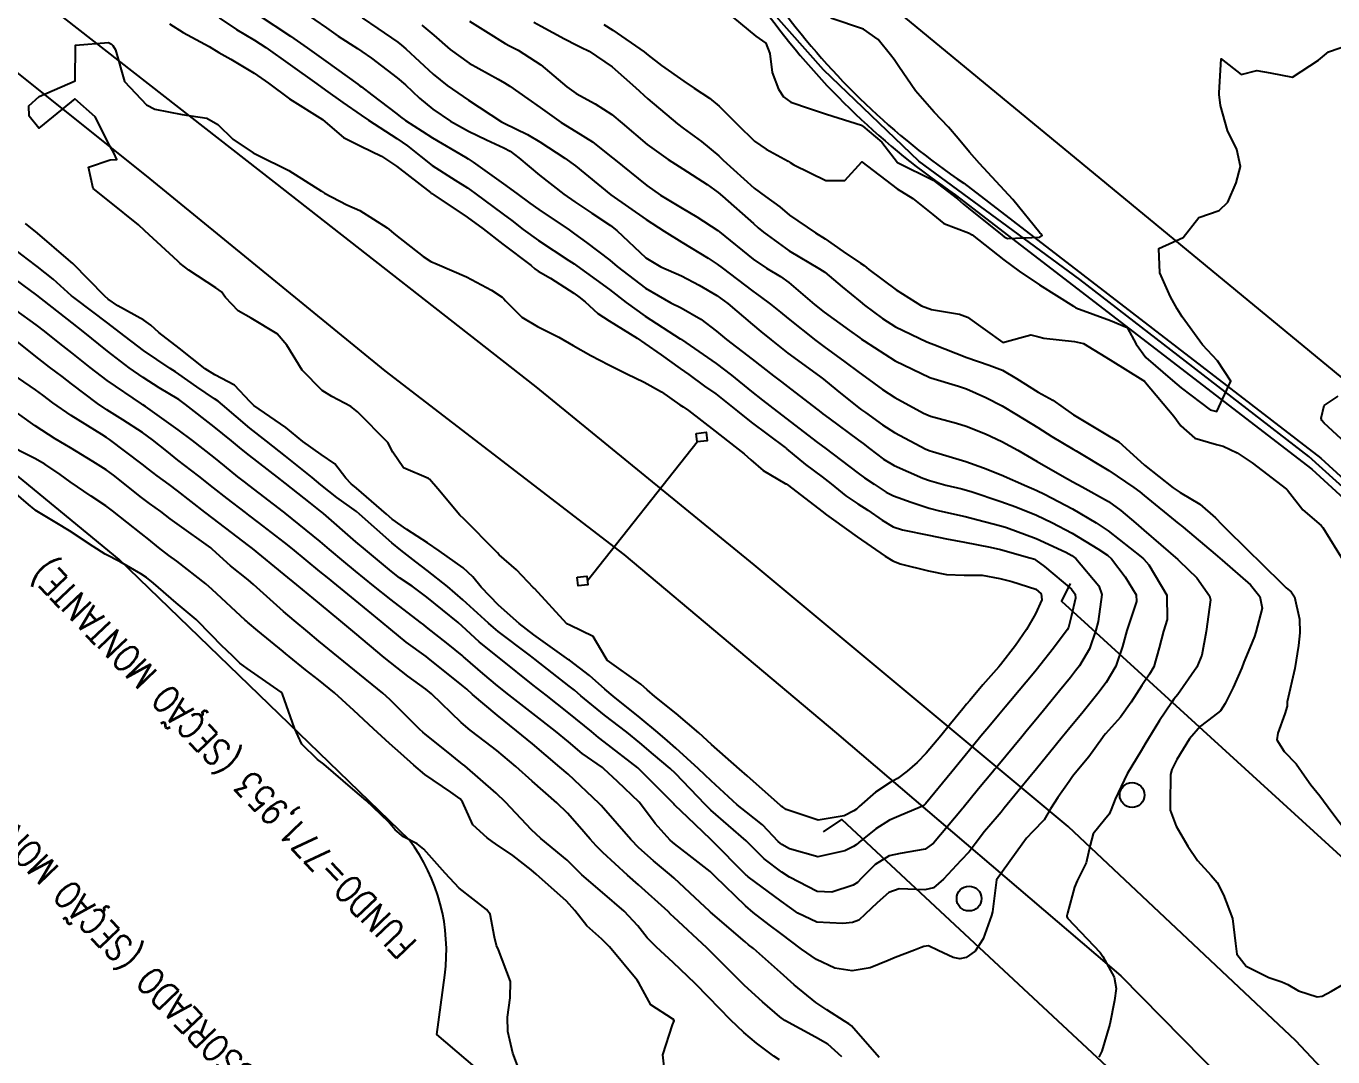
# Model space of a CAD drawing. Header units: metres. Extents: x 307586 to 320046, y 7427249 to 7434250.
# Drawn here: x 319073.4 to 319146.4, y 7428906.4 to 7428963.9 of the extents above; entities that cross this region are included whole.
import ezdxf

# ---------------------------------------------------------------- set-up
doc = ezdxf.new("R2010")
doc.units = ezdxf.units.M
doc.header["$MEASUREMENT"] = 0
for name, color, linetype in [('Canaleta de Drenagem', 151, 'Continuous'), ('Curvas de Nivel 1m', 11, 'Continuous'), ('Curvas de Nivel 5m', 15, 'Continuous'), ('Divisa', 42, 'FENCELINE2'), ('Hidrografia', 140, 'Continuous'), ('Linha Férrea', 20, 'Continuous'), ('Pontes_Viadutos_Tubos', 190, 'Continuous'), ('Portico', 45, 'Continuous'), ('Postes', 20, 'Continuous'), ('TEXTO', 45, 'Continuous')]:
    doc.layers.add(name, color=color, linetype=linetype)
doc.styles.add('ROMANS', font='romans', dxfattribs={"height": 0.2})
doc.linetypes.add('FENCELINE2', pattern='A,0.25,-0.1,[132,ltypeshp.shx,S=0.1,R=0,X=-0.1,Y=0],-0.1,1', length=1.45)

msp = doc.modelspace()

# ---------------------------------------------------------------- linework, layer by layer
at = {"layer": 'Canaleta de Drenagem'}
for points in [[(319079.991, 7428994.892), (319089.892, 7428987.288), (319109.314, 7428971.469, -0.06219), (319115.584, 7428964.912, 0.08442), (319125.753, 7428955.179), (319145.715, 7428939.823), (319160.021, 7428926.707), (319174.056, 7428912.185), (319189.768, 7428895.167), (319193.28, 7428891.358), (319196.757, 7428883.991)], [(319079.504, 7428994.258), (319089.396, 7428986.661), (319108.809, 7428970.849, -0.06219), (319114.942, 7428964.435, 0.084276), (319125.284, 7428954.53), (319145.2, 7428939.21), (319159.462, 7428926.134), (319173.474, 7428911.636), (319189.18, 7428894.625), (319192.609, 7428890.906), (319196.033, 7428883.65)]]:
    msp.add_lwpolyline(points, format="xyb", dxfattribs=at)
at = {"layer": 'Curvas de Nivel 1m', "flags": 128}
for points, elevation in [([(319086.329, 7428964.59), (319088.139, 7428963.388), (319089.078, 7428962.741), (319090.122, 7428962), (319091.894, 7428960.703), (319092.017, 7428960.616), (319092.101, 7428960.551), (319092.683, 7428960.109), (319094.087, 7428959.046), (319094.287, 7428958.879), (319094.569, 7428958.673), (319095.498, 7428958.079), (319096.073, 7428957.705), (319097.915, 7428956.631), (319098.062, 7428956.54), (319098.338, 7428956.348), (319100.041, 7428955.146), (319100.784, 7428954.599), (319101.507, 7428954.067), (319102.024, 7428953.703), (319103.707, 7428952.563), (319104.01, 7428952.357), (319104.681, 7428951.871), (319105.988, 7428950.873), (319106.399, 7428950.526), (319107.971, 7428949.305), (319109.383, 7428948.496), (319109.96, 7428948.217), (319111.064, 7428947.583), (319111.947, 7428946.918), (319112.506, 7428946.454), (319113.926, 7428945.345), (319115.121, 7428944.422), (319115.572, 7428944.078), (319115.907, 7428943.82), (319117.771, 7428942.391), (319117.892, 7428942.3), (319118.223, 7428942.053), (319119.877, 7428940.826), (319120.14, 7428940.63), (319120.489, 7428940.361), (319121.279, 7428939.764), (319121.859, 7428939.416), (319123.479, 7428938.694), (319123.847, 7428938.562), (319124.759, 7428938.306), (319125.644, 7428938.096), (319125.84, 7428938.047), (319126.176, 7428937.95), (319127.834, 7428937.389), (319128.667, 7428937.093), (319129.827, 7428936.632), (319130.686, 7428936.231), (319131.814, 7428935.625), (319133.247, 7428934.76), (319133.796, 7428934.404), (319134.02, 7428934.197), (319134.781, 7428933.183), (319135.386, 7428932.176), (319135.406, 7428931.812), (319134.869, 7428930.183), (319134.632, 7428929.294), (319134.245, 7428928.192), (319133.714, 7428927.294), (319133.249, 7428926.663), (319132.882, 7428926.208), (319132.344, 7428925.562), (319131.681, 7428924.753), (319131.439, 7428924.46), (319131.248, 7428924.224), (319130.539, 7428923.356), (319129.653, 7428922.267), (319129.63, 7428922.24), (319129.541, 7428922.131), (319128.023, 7428920.264), (319127.847, 7428920.05), (319127.626, 7428919.791), (319126.921, 7428918.969), (319126.396, 7428918.282), (319126.054, 7428917.83), (319125.593, 7428917.337), (319124.619, 7428916.304), (319124.073, 7428915.815), (319123.574, 7428915.703), (319122.146, 7428915.763), (319121.571, 7428915.564), (319120.923, 7428914.986), (319120.255, 7428914.353), (319119.888, 7428914.018), (319119.548, 7428913.874), (319119.001, 7428913.822), (319117.548, 7428913.905), (319116.483, 7428914.401), (319115.563, 7428915.068), (319113.715, 7428916.438), (319113.641, 7428916.497), (319113.584, 7428916.551), (319111.672, 7428918.459), (319111.604, 7428918.53), (319110.349, 7428919.739), (319109.623, 7428920.439), (319109.602, 7428920.459), (319109.584, 7428920.481), (319107.651, 7428922.415), (319107.546, 7428922.511), (319105.667, 7428923.967), (319105.35, 7428924.215), (319104.951, 7428924.541), (319103.688, 7428925.573), (319102.424, 7428926.573), (319101.708, 7428927.136), (319099.891, 7428928.598), (319099.724, 7428928.727), (319098.68, 7428929.564), (319097.741, 7428930.428), (319097.517, 7428930.632), (319095.764, 7428932.057), (319094.93, 7428932.663), (319094.237, 7428933.133), (319093.781, 7428933.477), (319092.335, 7428934.695), (319091.8, 7428935.152), (319089.978, 7428936.728), (319089.891, 7428936.797), (319089.824, 7428936.848), (319089.26, 7428937.305), (319087.84, 7428938.428), (319087.421, 7428938.754), (319085.855, 7428939.966), (319085.406, 7428940.325), (319084.846, 7428940.785), (319083.874, 7428941.568), (319082.279, 7428942.816), (319081.896, 7428943.085), (319080.805, 7428943.74), (319079.908, 7428944.314), (319079.13, 7428944.858), (319077.922, 7428945.796), (319076.565, 7428946.884), (319075.94, 7428947.372), (319073.963, 7428948.92), (319071.977, 7428950.386)], 783), ([(319084.149, 7428964.419), (319085.118, 7428963.76), (319086.137, 7428963.16), (319086.758, 7428962.764), (319088.118, 7428961.78), (319089.613, 7428960.735), (319090.099, 7428960.378), (319091.058, 7428959.68), (319092.086, 7428958.975), (319092.497, 7428958.696), (319094.073, 7428957.674), (319094.669, 7428957.271), (319095.428, 7428956.66), (319096.056, 7428956.168), (319097.336, 7428955.345), (319098.037, 7428954.914), (319098.443, 7428954.626), (319100.021, 7428953.443), (319100.501, 7428953.086), (319101.141, 7428952.593), (319102.004, 7428951.967), (319103.685, 7428950.865), (319103.985, 7428950.67), (319104.147, 7428950.558), (319105.221, 7428949.787), (319105.97, 7428949.241), (319106.886, 7428948.521), (319107.955, 7428947.74), (319109.914, 7428946.49), (319109.943, 7428946.475), (319109.993, 7428946.438), (319111.923, 7428945.114), (319112.786, 7428944.451), (319113.904, 7428943.536), (319114.518, 7428943.049), (319115.338, 7428942.418), (319115.887, 7428942.001), (319117.515, 7428940.747), (319117.864, 7428940.483), (319117.986, 7428940.389), (319119.852, 7428938.976), (319120.204, 7428938.721), (319120.755, 7428938.356), (319121.421, 7428937.927), (319121.837, 7428937.706), (319122.811, 7428937.352), (319123.83, 7428937.025), (319124.392, 7428936.875), (319125.826, 7428936.551), (319126.9, 7428936.279), (319127.819, 7428936.042), (319128.136, 7428935.947), (319129.809, 7428935.326), (319131.452, 7428934.57), (319131.795, 7428934.387), (319132.015, 7428934.218), (319133.298, 7428932.684), (319133.472, 7428932.203), (319133.262, 7428930.701), (319133.139, 7428930.206), (319132.786, 7428929.16), (319132.225, 7428928.215), (319132.005, 7428927.932), (319131.716, 7428927.568), (319131.11, 7428926.824), (319130.625, 7428926.231), (319130.207, 7428925.723), (319129.686, 7428925.086), (319129.301, 7428924.624), (319128.993, 7428924.25), (319127.657, 7428922.637), (319127.49, 7428922.436), (319127.356, 7428922.273), (319126.586, 7428921.338), (319125.723, 7428920.289), (319125.682, 7428920.239), (319125.631, 7428920.177), (319124.074, 7428918.313), (319123.599, 7428917.969), (319122.201, 7428917.73), (319121.596, 7428917.608), (319120.815, 7428917.124), (319120.047, 7428916.355), (319119.817, 7428916.12), (319119.577, 7428915.959), (319118.384, 7428915.565), (319117.571, 7428915.616), (319116.018, 7428916.406), (319115.586, 7428916.695), (319114.614, 7428917.445), (319113.603, 7428918.44), (319111.62, 7428920.152), (319111.3, 7428920.463), (319109.649, 7428922.206), (319109.35, 7428922.485), (319108.422, 7428923.26), (319107.667, 7428923.917), (319106.924, 7428924.517), (319105.687, 7428925.469), (319104.359, 7428926.55), (319104.003, 7428926.853), (319103.708, 7428927.09), (319101.808, 7428928.579), (319101.724, 7428928.646), (319101.473, 7428928.835), (319099.738, 7428930.143), (319099.487, 7428930.351), (319099.197, 7428930.608), (319097.762, 7428931.903), (319096.914, 7428932.639), (319095.782, 7428933.551), (319095.148, 7428934.021), (319094.298, 7428934.672), (319093.799, 7428935.086), (319092.001, 7428936.698), (319091.824, 7428936.84), (319090.734, 7428937.619), (319089.839, 7428938.331), (319089.353, 7428938.735), (319087.855, 7428939.932), (319086.809, 7428940.761), (319085.874, 7428941.496), (319084.334, 7428942.793), (319084.092, 7428942.994), (319083.896, 7428943.133), (319082.908, 7428943.804), (319081.91, 7428944.512), (319081.722, 7428944.634), (319081.412, 7428944.828), (319079.928, 7428945.827), (319078.581, 7428946.864), (319077.94, 7428947.365), (319076.106, 7428948.744), (319075.962, 7428948.845), (319075.913, 7428948.891), (319074.885, 7428949.819), (319073.979, 7428950.529), (319073.44, 7428950.925), (319072, 7428952.058)], 784), ([(319088.854, 7428964.743), (319090.144, 7428963.848), (319090.81, 7428963.39), (319091.877, 7428962.704), (319092.13, 7428962.534), (319092.659, 7428962.16), (319094.109, 7428961.067), (319094.56, 7428960.673), (319095.354, 7428959.92), (319096.09, 7428959.311), (319097.084, 7428958.64), (319098.077, 7428958.087), (319099.091, 7428957.602), (319100.068, 7428957.146), (319100.419, 7428956.957), (319100.897, 7428956.597), (319102.048, 7428955.618), (319103.412, 7428954.566), (319104.029, 7428954.132), (319104.974, 7428953.497), (319106.016, 7428952.809), (319106.368, 7428952.526), (319107.991, 7428951.016), (319108.829, 7428950.502), (319109.978, 7428949.996), (319110.974, 7428949.476), (319111.967, 7428948.896), (319112.578, 7428948.454), (319113.951, 7428947.277), (319114.411, 7428946.897), (319114.99, 7428946.424), (319115.932, 7428945.69), (319117.696, 7428944.392), (319117.911, 7428944.229), (319118.667, 7428943.62), (319119.896, 7428942.632), (319120.044, 7428942.518), (319120.259, 7428942.365), (319121.22, 7428941.684), (319121.882, 7428941.251), (319123.643, 7428940.322), (319123.871, 7428940.224), (319124.005, 7428940.184), (319125.863, 7428939.623), (319126.852, 7428939.286), (319127.852, 7428938.886), (319129.277, 7428938.248), (319129.68, 7428938.081), (319129.841, 7428938.014), (319130.272, 7428937.802), (319131.831, 7428936.982), (319133.151, 7428936.207), (319133.816, 7428935.753), (319135.662, 7428934.305), (319135.793, 7428934.201), (319135.825, 7428934.17), (319136.098, 7428933.859), (319137.111, 7428932.157), (319137.12, 7428930.796), (319136.907, 7428930.158), (319136.672, 7428929.227), (319136.37, 7428928.164), (319136.141, 7428927.743), (319135.712, 7428927.11), (319135.112, 7428926.179), (319134.522, 7428925.356), (319133.676, 7428924.414), (319133.575, 7428924.301), (319133.502, 7428924.202), (319132.746, 7428923.125), (319131.99, 7428922.217), (319131.837, 7428922.032), (319131.648, 7428921.759), (319131.005, 7428920.861), (319130.606, 7428920.23), (319130.244, 7428919.614), (319129.614, 7428918.954), (319129.271, 7428918.582), (319129.021, 7428918.249), (319127.583, 7428916.27), (319127.354, 7428914.474), (319127.306, 7428914.272), (319126.842, 7428912.975), (319126.402, 7428912.281), (319125.894, 7428911.922), (319125.529, 7428911.85), (319125.161, 7428911.929), (319124.331, 7428912.308), (319123.793, 7428912.574), (319123.535, 7428912.548), (319123.371, 7428912.485), (319123, 7428912.325), (319121.933, 7428911.93), (319121.524, 7428911.764), (319120.524, 7428911.343), (319119.515, 7428911.178), (319118.56, 7428911.331), (319117.524, 7428911.81), (319116.685, 7428912.398), (319115.541, 7428913.261), (319114.878, 7428913.752), (319113.99, 7428914.433), (319113.558, 7428914.811), (319111.873, 7428916.457), (319111.586, 7428916.721), (319110.422, 7428917.644), (319109.601, 7428918.271), (319109.485, 7428918.365), (319109.357, 7428918.484), (319108.523, 7428919.408), (319107.701, 7428920.509), (319107.624, 7428920.598), (319106.416, 7428921.747), (319105.652, 7428922.465), (319105.57, 7428922.531), (319104.439, 7428923.327), (319103.667, 7428923.965), (319102.952, 7428924.567), (319101.688, 7428925.559), (319100.332, 7428926.594), (319099.708, 7428927.095), (319098.892, 7428927.79), (319097.911, 7428928.627), (319097.811, 7428928.716), (319097.724, 7428928.785), (319096.951, 7428929.418), (319095.74, 7428930.376), (319095.588, 7428930.499), (319095.381, 7428930.655), (319093.761, 7428931.9), (319092.779, 7428932.69), (319091.781, 7428933.506), (319091.122, 7428934.045), (319090.318, 7428934.722), (319089.799, 7428935.156), (319087.846, 7428936.75), (319087.823, 7428936.766), (319087.75, 7428936.824), (319085.838, 7428938.29), (319085.564, 7428938.498), (319085.206, 7428938.78), (319084.447, 7428939.389), (319083.854, 7428939.871), (319082.668, 7428940.812), (319081.872, 7428941.404), (319080.045, 7428942.694), (319079.892, 7428942.803), (319079.817, 7428942.851), (319077.906, 7428944.152), (319076.953, 7428944.88), (319075.921, 7428945.71), (319075.254, 7428946.228), (319074.39, 7428946.913), (319073.938, 7428947.258), (319072.804, 7428948.078)], 782), ([(319092.15, 7428964.414), (319093.016, 7428963.819), (319094.137, 7428963.047), (319094.344, 7428962.886), (319094.583, 7428962.673), (319096.112, 7428961.265), (319096.891, 7428960.642), (319098.095, 7428959.809), (319099.931, 7428958.612), (319100.082, 7428958.531), (319101.389, 7428957.903), (319102.072, 7428957.491), (319103.467, 7428956.566), (319104.057, 7428956.142), (319106.033, 7428954.53), (319108.019, 7428953.156), (319109.017, 7428952.5), (319110.004, 7428951.88), (319111.475, 7428950.983), (319111.986, 7428950.661), (319112.257, 7428950.457), (319113.97, 7428949.143), (319114.38, 7428948.847), (319114.95, 7428948.425), (319115.515, 7428947.973), (319115.955, 7428947.62), (319117.498, 7428946.394), (319117.938, 7428946.059), (319119.114, 7428945.189), (319119.916, 7428944.605), (319120.242, 7428944.365), (319121.211, 7428943.655), (319121.901, 7428943.197), (319123.502, 7428942.324), (319123.891, 7428942.168), (319125.36, 7428941.771), (319125.886, 7428941.607), (319126.977, 7428941.184), (319127.878, 7428940.757), (319128.769, 7428940.261), (319129.864, 7428939.625), (319131.259, 7428938.822), (319131.847, 7428938.493), (319132.365, 7428938.215), (319133.835, 7428937.396), (319134.54, 7428936.899), (319135.379, 7428936.177), (319135.817, 7428935.8), (319137.724, 7428934.151), (319137.792, 7428934.091), (319138.774, 7428933.127), (319139.485, 7428932.124), (319139.542, 7428931.895), (319139.297, 7428930.127), (319139.058, 7428928.805), (319138.779, 7428928.134), (319137.708, 7428926.621), (319137.502, 7428926.355), (319137.36, 7428926.153), (319136.684, 7428925.164), (319136.071, 7428924.166), (319135.926, 7428923.912), (319135.666, 7428923.472), (319134.88, 7428922.182), (319134.207, 7428920.76), (319134, 7428920.194), (319133.889, 7428919.936), (319133.624, 7428919.62), (319132.978, 7428918.841), (319132.815, 7428918.208), (319132.593, 7428917.209), (319132.094, 7428916.215), (319131.938, 7428915.855), (319131.556, 7428914.406), (319131.523, 7428914.251), (319131.521, 7428914.22), (319131.552, 7428914.115), (319133.375, 7428912.202), (319133.531, 7428911.986), (319134.16, 7428910.832), (319134.277, 7428910.189), (319134.177, 7428909.516), (319133.923, 7428908.193), (319133.468, 7428906.698), (319133.305, 7428906.361)], 781), ([(319112.849, 7428964.453), (319114.142, 7428963.392), (319114.698, 7428962.991), (319114.918, 7428962.428), (319115.05, 7428961.359), (319115.398, 7428960.421), (319115.682, 7428959.992), (319116.102, 7428959.711), (319117.142, 7428959.355), (319118.093, 7428959.032), (319120.045, 7428958.409), (319120.083, 7428958.391), (319120.12, 7428958.369), (319121.181, 7428957.461), (319122.047, 7428956.34), (319122.063, 7428956.327), (319122.09, 7428956.312), (319124.048, 7428955.348), (319125.412, 7428954.299), (319125.737, 7428954.001), (319126.028, 7428953.778), (319127.902, 7428952.271), (319128.012, 7428952.182), (319128.197, 7428952.082), (319130.012, 7428952.171), (319130.145, 7428952.248), (319130.096, 7428952.331), (319130.014, 7428952.406), (319128.494, 7428954.265), (319128.041, 7428954.776), (319126.629, 7428956.284), (319126.069, 7428956.909), (319125.451, 7428957.674), (319124.91, 7428958.308), (319124.095, 7428959.142), (319123.06, 7428960.331), (319122.126, 7428961.696), (319121.865, 7428962.078), (319121.67, 7428962.347), (319120.982, 7428963.198), (319120.147, 7428963.774), (319118.328, 7428964.388)], 776), ([(319098.149, 7428964.234), (319099.188, 7428963.574), (319100.137, 7428962.978), (319100.374, 7428962.845), (319100.859, 7428962.599), (319102.121, 7428961.796), (319103.573, 7428960.565), (319104.099, 7428960.19), (319105.161, 7428959.612), (319106.088, 7428959.006), (319106.672, 7428958.524), (319108.071, 7428957.343), (319109.236, 7428956.498), (319110.055, 7428955.971), (319111.414, 7428955.097), (319112.036, 7428954.656), (319112.272, 7428954.458), (319114.018, 7428952.918), (319114.27, 7428952.69), (319114.57, 7428952.432), (319115.998, 7428951.404), (319117.705, 7428950.393), (319117.99, 7428950.203), (319118.962, 7428949.396), (319119.966, 7428948.563), (319120.212, 7428948.366), (319121.219, 7428947.614), (319121.951, 7428947.145), (319123.695, 7428946.322), (319123.942, 7428946.229), (319124.087, 7428946.172), (319125.93, 7428945.444), (319127.182, 7428945.019), (319127.92, 7428944.724), (319128.703, 7428944.262), (319129.906, 7428943.512), (319130.726, 7428943.062), (319131.893, 7428942.245), (319131.93, 7428942.22), (319133.881, 7428941.052), (319134.412, 7428940.726), (319135.008, 7428940.183), (319135.862, 7428939.433), (319137.462, 7428938.154), (319137.84, 7428937.902), (319138.953, 7428937.253), (319139.827, 7428936.483), (319140.172, 7428936.117), (319141.799, 7428934.517), (319142.218, 7428934.096), (319143.778, 7428932.571), (319144.044, 7428932.344), (319144.244, 7428932.073), (319144.514, 7428930.823), (319144.529, 7428930.068), (319144.465, 7428929.347), (319144.247, 7428928.072), (319143.831, 7428926.205), (319143.823, 7428926.078), (319143.824, 7428925.956), (319143.695, 7428925.543), (319143.298, 7428924.464), (319143.245, 7428924.084), (319143.666, 7428923.423), (319144.325, 7428922.735), (319144.802, 7428922.063), (319145.152, 7428921.562), (319145.642, 7428920.954), (319146.33, 7428920.043), (319147.608, 7428918.354)], 779), ([(319101.738, 7428964.175), (319102.147, 7428963.943), (319103.457, 7428963.249), (319104.136, 7428962.884), (319104.355, 7428962.776), (319104.828, 7428962.55), (319106.12, 7428961.683), (319107.408, 7428960.517), (319108.097, 7428959.888), (319109.755, 7428958.493), (319110.081, 7428958.249), (319111.109, 7428957.51), (319112.065, 7428956.699), (319112.322, 7428956.457), (319114.04, 7428954.89), (319114.686, 7428954.43), (319115.472, 7428953.863), (319116.023, 7428953.387), (319117.477, 7428952.395), (319118.01, 7428952.076), (319119.018, 7428951.365), (319119.996, 7428950.704), (319120.198, 7428950.57), (319120.458, 7428950.363), (319121.976, 7428949.229), (319123.393, 7428948.326), (319123.961, 7428948.122), (319125.521, 7428947.859), (319125.957, 7428947.687), (319127.943, 7428946.27), (319129.5, 7428946.702), (319129.946, 7428946.596), (319130.221, 7428946.521), (319131.944, 7428946.326), (319132.451, 7428946.215), (319133.929, 7428945.302), (319135.769, 7428944.172), (319135.853, 7428944.111), (319135.912, 7428944.036), (319137.496, 7428942.154), (319137.888, 7428941.628), (319138.665, 7428940.926), (319139.877, 7428940.572), (319140.247, 7428940.487), (319141.035, 7428940.108), (319141.865, 7428939.551), (319143.796, 7428938.08), (319143.842, 7428938.029), (319144.694, 7428936.93), (319145.719, 7428936.052), (319145.821, 7428935.935), (319146.996, 7428934.038)], 778), ([(319105.644, 7428964.034), (319106.145, 7428963.731), (319107.909, 7428962.512), (319108.13, 7428962.336), (319108.869, 7428961.755), (319110.109, 7428960.878), (319110.697, 7428960.481), (319111.55, 7428959.921), (319112.093, 7428959.481), (319113.11, 7428958.45), (319114.074, 7428957.53), (319114.716, 7428957.077), (319115.94, 7428956.412), (319116.062, 7428956.334), (319116.266, 7428956.202), (319118.047, 7428955.332), (319119.107, 7428955.319), (319120.063, 7428956.37), (319122.041, 7428954.864), (319122.917, 7428954.331), (319124.024, 7428953.431), (319124.64, 7428952.931), (319126.014, 7428952.407), (319126.234, 7428952.288), (319127.999, 7428950.897), (319128.859, 7428950.261), (319129.982, 7428949.495), (319131.883, 7428948.302), (319131.963, 7428948.255), (319132.027, 7428948.219), (319133.956, 7428947.512), (319134.892, 7428947.125), (319135.398, 7428946.178), (319135.932, 7428945.44), (319137.426, 7428944.155), (319137.909, 7428943.742), (319139.519, 7428942.512), (319139.896, 7428942.419), (319140.672, 7428944.119), (319139.93, 7428945.251), (319139.089, 7428946.139), (319137.959, 7428947.715), (319137.677, 7428948.153), (319137.3, 7428948.83), (319136.712, 7428950.163), (319136.646, 7428951.524), (319138.013, 7428952.15), (319138.899, 7428953.266), (319140.028, 7428953.658), (319140.504, 7428954.123), (319140.972, 7428955.194), (319141.222, 7428956.113), (319141.017, 7428957.061), (319140.495, 7428958.124), (319140.104, 7428959.511), (319140.029, 7428960.131), (319140.026, 7428960.218), (319140.133, 7428962.13), (319141.259, 7428961.248), (319142.127, 7428961.47), (319142.877, 7428961.341), (319144.123, 7428961.095), (319145.584, 7428962.058), (319146.138, 7428962.523), (319147.267, 7428962.913)], 777), ([(319121.039, 7428906.344), (319119.48, 7428908.11), (319119.34, 7428908.22), (319119.091, 7428908.366), (319118.102, 7428908.994), (319117.493, 7428909.412), (319116.288, 7428910.402), (319115.513, 7428911.088), (319114.001, 7428912.433), (319113.739, 7428912.641), (319113.537, 7428912.804), (319111.606, 7428914.459), (319111.554, 7428914.507), (319111.033, 7428914.993), (319109.581, 7428916.348), (319109.426, 7428916.482), (319108.416, 7428917.323), (319107.598, 7428918.057), (319107.159, 7428918.514), (319105.62, 7428920.275), (319105.503, 7428920.413), (319105.387, 7428920.534), (319103.647, 7428922.157), (319103.185, 7428922.565), (319101.666, 7428923.862), (319100.768, 7428924.589), (319099.686, 7428925.458), (319098.312, 7428926.621), (319097.985, 7428926.905), (319097.708, 7428927.137), (319095.826, 7428928.649), (319095.724, 7428928.729), (319094.606, 7428929.541), (319093.739, 7428930.245), (319093.214, 7428930.685), (319091.761, 7428931.878), (319090.729, 7428932.716), (319090.202, 7428933.148), (319089.781, 7428933.489), (319088.251, 7428934.745), (319087.798, 7428935.109), (319086.357, 7428936.222), (319085.821, 7428936.635), (319085.635, 7428936.773), (319084.597, 7428937.555), (319083.836, 7428938.154), (319083.019, 7428938.808), (319081.852, 7428939.714), (319081.227, 7428940.2), (319080.434, 7428940.841), (319079.869, 7428941.257), (319078.78, 7428941.96), (319077.888, 7428942.52), (319077.362, 7428942.875), (319075.904, 7428943.976), (319075.386, 7428944.376), (319074.685, 7428944.908), (319074.243, 7428945.242), (319073.919, 7428945.491), (319072.124, 7428946.938)], 781), ([(319147.792, 7428940.031), (319145.89, 7428941.775), (319145.758, 7428941.918), (319145.724, 7428942.053), (319145.9, 7428942.762), (319146.668, 7428943.28)], 778), ([(319115.46, 7428906.217), (319115.145, 7428906.415), (319114.175, 7428907.134), (319113.476, 7428907.734), (319112.731, 7428908.448), (319111.495, 7428909.703), (319110.748, 7428910.468), (319109.52, 7428911.645), (319108.581, 7428912.494), (319108.061, 7428913.025), (319107.545, 7428913.687), (319106.785, 7428914.518), (319105.568, 7428915.552), (319104.409, 7428916.548), (319103.996, 7428916.963), (319103.591, 7428917.361), (319102.125, 7428918.575), (319101.608, 7428919.049), (319100.148, 7428920.595), (319099.63, 7428921.1), (319097.883, 7428922.627), (319097.756, 7428922.73), (319097.655, 7428922.807), (319096.852, 7428923.447), (319095.67, 7428924.391), (319095.527, 7428924.507), (319095.366, 7428924.655), (319093.698, 7428926.33), (319093.308, 7428926.684), (319091.716, 7428927.977), (319090.818, 7428928.709), (319089.732, 7428929.603), (319089.114, 7428930.107), (319088.344, 7428930.741), (319087.75, 7428931.254), (319086.071, 7428932.767), (319085.775, 7428933.014), (319084.796, 7428933.798), (319083.792, 7428934.723), (319083.697, 7428934.801), (319081.813, 7428936.146), (319081.426, 7428936.435), (319080.903, 7428936.834), (319080.267, 7428937.29), (319079.825, 7428937.625), (319078.249, 7428938.866), (319077.846, 7428939.158), (319077.097, 7428939.631), (319075.858, 7428940.388), (319075.54, 7428940.575), (319074.984, 7428940.903), (319073.874, 7428941.628), (319072.039, 7428942.939)], 779), ([(319109.134, 7428904.788), (319108.951, 7428906.488), (319109.48, 7428908.168), (319109.572, 7428908.389), (319109.515, 7428908.48), (319109.483, 7428908.504), (319108.281, 7428909.289), (319107.594, 7428910.509), (319107.505, 7428910.652), (319105.967, 7428912.526), (319105.537, 7428912.949), (319104.697, 7428913.695), (319104.024, 7428914.553), (319103.56, 7428915.064), (319101.875, 7428916.577), (319101.585, 7428916.827), (319100.558, 7428917.625), (319099.6, 7428918.269), (319099.41, 7428918.412), (319099.12, 7428918.607), (319098.326, 7428919.335), (319097.751, 7428920.628), (319097.625, 7428920.796), (319097.1, 7428921.166), (319095.645, 7428922.138), (319095.041, 7428922.659), (319094.306, 7428923.317), (319093.665, 7428923.87), (319092.777, 7428924.689), (319091.688, 7428925.72), (319090.599, 7428926.711), (319089.71, 7428927.439), (319088.984, 7428927.999), (319088.06, 7428928.745), (319087.872, 7428928.896), (319087.726, 7428929.019), (319086.321, 7428930.181), (319085.742, 7428930.653), (319085.677, 7428930.706), (319085.612, 7428930.772), (319083.768, 7428932.49), (319083.408, 7428932.804), (319081.785, 7428934.058), (319081.347, 7428934.385), (319080.769, 7428934.835), (319080.228, 7428935.272), (319079.8, 7428935.605), (319078.193, 7428936.866), (319077.817, 7428937.147), (319077.007, 7428937.696), (319075.837, 7428938.494), (319075.28, 7428938.898), (319074.424, 7428939.486), (319073.852, 7428939.803), (319072.133, 7428940.665)], 778), ([(319101.254, 7428904.764), (319100.565, 7428906.589), (319100.285, 7428907.782), (319100.257, 7428908.592), (319100.422, 7428909.663), (319100.429, 7428910.591), (319099.767, 7428912.36), (319099.655, 7428912.599), (319099.538, 7428913.064), (319099.297, 7428914.35), (319099.101, 7428914.607), (319097.57, 7428915.79), (319096.777, 7428916.638), (319095.596, 7428917.983), (319095.21, 7428918.267), (319094.451, 7428918.667), (319093.994, 7428919.062), (319093.611, 7428919.499), (319092.378, 7428920.692), (319091.632, 7428921.319), (319090.01, 7428922.716), (319089.656, 7428922.98), (319088.769, 7428923.838), (319088.373, 7428924.74), (319087.701, 7428926.637), (319087.612, 7428926.751), (319085.716, 7428928.065), (319085.316, 7428928.373), (319084.903, 7428928.782), (319084.291, 7428929.354), (319083.734, 7428929.936), (319082.864, 7428930.809), (319081.757, 7428931.745), (319080.495, 7428932.839), (319080.089, 7428933.158), (319079.778, 7428933.359), (319078.621, 7428934.025), (319077.789, 7428934.463), (319077.115, 7428934.877), (319075.802, 7428935.75), (319075.085, 7428936.18), (319073.875, 7428936.919), (319073.814, 7428936.968), (319073.503, 7428937.237), (319071.839, 7428938.651)], 777)]:
    msp.add_lwpolyline(points, dxfattribs=dict(at, elevation=elevation))
at = {"layer": 'Curvas de Nivel 1m', "elevation": 786, "flags": 128}
msp.add_lwpolyline([(319077.972, 7428963.034), (319078.134, 7428962.941), (319078.211, 7428962.869), (319078.369, 7428962.628), (319078.873, 7428960.862), (319080.09, 7428959.547), (319080.565, 7428959.32), (319082.085, 7428959.015), (319083.458, 7428958.806), (319084.08, 7428958.464), (319084.927, 7428957.643), (319086.064, 7428956.868), (319086.276, 7428956.768), (319088.05, 7428955.892), (319089.876, 7428954.732), (319090.032, 7428954.615), (319091.28, 7428953.966), (319092.022, 7428953.656), (319093.534, 7428952.685), (319094.007, 7428952.297), (319095.562, 7428951.084), (319095.985, 7428950.803), (319096.327, 7428950.647), (319097.976, 7428949.95), (319099.379, 7428949.206), (319099.965, 7428948.809), (319100.065, 7428948.71), (319100.153, 7428948.607), (319101.063, 7428947.702), (319101.949, 7428947.165), (319103.137, 7428946.568), (319103.936, 7428946.109), (319104.926, 7428945.547), (319105.92, 7428945.023), (319106.935, 7428944.52), (319107.908, 7428944.054), (319108.877, 7428943.526), (319109.896, 7428942.802), (319110.083, 7428942.676), (319110.377, 7428942.483), (319111.876, 7428941.318), (319112.988, 7428940.449), (319113.482, 7428940.067), (319113.856, 7428939.726), (319114.543, 7428939.123), (319115.782, 7428938.411), (319115.819, 7428938.387), (319115.843, 7428938.374), (319115.959, 7428938.292), (319117.828, 7428936.854), (319118.094, 7428936.655), (319118.475, 7428936.38), (319119.809, 7428935.417), (319121.371, 7428934.344), (319121.79, 7428934.08), (319122.201, 7428933.923), (319123.785, 7428933.515), (319124.789, 7428933.311), (319125.783, 7428933.286), (319126.782, 7428933.281), (319127.781, 7428933.103), (319128.445, 7428932.926), (319129.776, 7428932.507), (319130.089, 7428932.237), (319130.11, 7428931.896), (319129.762, 7428931.124), (319129.269, 7428930.247), (319128.641, 7428929.355), (319127.809, 7428928.269), (319127.722, 7428928.166), (319126.83, 7428927.16), (319126.09, 7428926.286), (319125.913, 7428926.074), (319125.696, 7428925.809), (319125.01, 7428924.973), (319124.471, 7428924.308), (319123.663, 7428923.334), (319123.16, 7428922.823), (319122.596, 7428922.331), (319122.051, 7428921.932), (319121.643, 7428921.697), (319120.826, 7428921.157), (319119.922, 7428920.357), (319119.765, 7428920.215), (319119.62, 7428920.118), (319119.082, 7428919.833), (319117.615, 7428919.594), (319115.833, 7428920.196), (319115.622, 7428920.332), (319115.578, 7428920.366), (319115.526, 7428920.411), (319113.647, 7428922.064), (319113.219, 7428922.444), (319111.667, 7428923.83), (319110.951, 7428924.467), (319109.689, 7428925.562), (319108.498, 7428926.498), (319108.076, 7428926.874), (319107.71, 7428927.199), (319105.829, 7428928.529), (319105.725, 7428928.72), (319105.049, 7428929.853), (319103.742, 7428930.48), (319103.579, 7428930.562), (319101.772, 7428932.528), (319101.725, 7428932.58), (319100.766, 7428933.574), (319099.791, 7428934.416), (319099.706, 7428934.525), (319099.641, 7428934.612), (319097.82, 7428936.426), (319097.608, 7428936.632), (319096.371, 7428938.111), (319095.907, 7428938.649), (319095.843, 7428938.678), (319094.458, 7428939.279), (319093.858, 7428940.143), (319093.578, 7428940.683), (319091.889, 7428942.413), (319091.511, 7428942.706), (319090.445, 7428943.269), (319089.902, 7428943.6), (319088.796, 7428944.741), (319087.934, 7428946.128), (319087.403, 7428946.755), (319085.952, 7428947.63), (319085.216, 7428948.041), (319084.512, 7428948.792), (319084.279, 7428949.108), (319083.968, 7428949.323), (319082.469, 7428950.324), (319081.982, 7428950.688), (319081.916, 7428950.755), (319081.849, 7428950.822), (319080.008, 7428952.519), (319079.653, 7428952.854), (319078.026, 7428954.161), (319077.119, 7428954.879), (319076.858, 7428956.074), (319078.057, 7428956.49), (319078.431, 7428956.493), (319078.264, 7428956.868), (319078.067, 7428957.229), (319077.237, 7428958.878), (319076.093, 7428959.892), (319074.88, 7428958.908), (319074.073, 7428958.253), (319073.538, 7428958.925), (319073.524, 7428959.491), (319074.094, 7428960.022), (319076.103, 7428960.89), (319076.133, 7428962.89)], close=True, dxfattribs=at)
at = {"layer": 'Curvas de Nivel 5m', "flags": 128}
for points, elevation in [([(319081.389, 7428964.075), (319082.141, 7428963.593), (319083.589, 7428962.805), (319084.128, 7428962.481), (319084.812, 7428962.1), (319086.111, 7428961.324), (319086.91, 7428960.762), (319088.094, 7428959.895), (319089.936, 7428958.731), (319090.082, 7428958.606), (319091.095, 7428957.737), (319092.068, 7428957.251), (319093.228, 7428956.688), (319094.055, 7428956.13), (319095.955, 7428954.651), (319095.997, 7428954.615), (319096.032, 7428954.597), (319096.147, 7428954.534), (319098.019, 7428953.272), (319098.899, 7428952.621), (319100, 7428951.778), (319101.587, 7428950.586), (319101.798, 7428950.4), (319101.98, 7428950.262), (319102.676, 7428949.873), (319103.968, 7428949.028), (319104.248, 7428948.838), (319104.596, 7428948.551), (319105.32, 7428947.903), (319105.953, 7428947.492), (319107.506, 7428946.514), (319107.939, 7428946.216), (319108.85, 7428945.58), (319109.918, 7428944.829), (319110.387, 7428944.483), (319111.277, 7428943.84), (319111.902, 7428943.407), (319113.12, 7428942.448), (319113.884, 7428941.834), (319115.781, 7428940.411), (319115.825, 7428940.373), (319115.862, 7428940.343), (319116.915, 7428939.46), (319117.847, 7428938.778), (319118.357, 7428938.385), (319119.173, 7428937.713), (319119.832, 7428937.271), (319120.39, 7428936.916), (319121.195, 7428936.346), (319121.817, 7428935.979), (319122.341, 7428935.809), (319123.811, 7428935.507), (319124.795, 7428935.318), (319125.806, 7428935.13), (319127.228, 7428934.849), (319127.8, 7428934.714), (319129.457, 7428934.245), (319129.719, 7428934.168), (319129.792, 7428934.124), (319130.263, 7428933.76), (319131.776, 7428932.504), (319131.976, 7428932.218), (319131.994, 7428931.994), (319131.76, 7428930.95), (319131.61, 7428930.366), (319131.537, 7428930.222), (319130.763, 7428929.204), (319130.009, 7428928.237), (319129.882, 7428928.077), (319129.719, 7428927.882), (319128.363, 7428926.26), (319128.063, 7428925.899), (319127.691, 7428925.452), (319127.154, 7428924.802), (319126.718, 7428924.28), (319126.247, 7428923.704), (319125.66, 7428922.995), (319125.098, 7428922.298), (319123.626, 7428920.506), (319123.525, 7428920.421), (319123.326, 7428920.323), (319122.131, 7428919.821), (319121.616, 7428919.6), (319120.85, 7428919.108), (319119.897, 7428918.357), (319119.736, 7428918.224), (319119.601, 7428918.127), (319119.117, 7428917.886), (319117.595, 7428917.551), (319116.016, 7428917.989), (319115.601, 7428918.229), (319115.497, 7428918.306), (319115.395, 7428918.413), (319114.518, 7428919.332), (319113.619, 7428920.038), (319113.101, 7428920.445), (319111.643, 7428921.791), (319110.931, 7428922.467), (319109.664, 7428923.613), (319109.199, 7428924.018), (319108.659, 7428924.495), (319107.685, 7428925.321), (319106.16, 7428926.525), (319105.707, 7428926.913), (319104.841, 7428927.67), (319103.723, 7428928.531), (319103.683, 7428928.56), (319101.737, 7428929.955), (319100.926, 7428930.588), (319099.758, 7428931.602), (319098.785, 7428932.615), (319098.333, 7428933.179), (319097.783, 7428933.687), (319096.456, 7428934.643), (319095.799, 7428935.086), (319094.643, 7428935.835), (319093.819, 7428936.418), (319093.506, 7428936.683), (319091.837, 7428938.138), (319091.527, 7428938.392), (319091.234, 7428938.709), (319090.627, 7428939.494), (319089.856, 7428940.031), (319088.836, 7428940.74), (319087.875, 7428941.523), (319086.085, 7428942.768), (319085.895, 7428942.965), (319085.015, 7428943.894), (319083.91, 7428944.48), (319083.365, 7428944.805), (319081.93, 7428945.959), (319080.781, 7428946.837), (319080.341, 7428947.238), (319079.95, 7428947.525), (319078.5, 7428948.322), (319077.96, 7428948.706), (319077.772, 7428948.872), (319075.981, 7428950.683), (319075.873, 7428950.783), (319075.742, 7428950.894), (319074.005, 7428952.389), (319073.335, 7428952.927)], 785), ([(319095.488, 7428964.001), (319096.141, 7428963.438), (319097.063, 7428962.641), (319098.122, 7428961.884), (319099.739, 7428960.983), (319100.106, 7428960.79), (319100.391, 7428960.606), (319101.398, 7428959.893), (319102.091, 7428959.396), (319103.264, 7428958.568), (319104.078, 7428958.072), (319105.017, 7428957.49), (319106.064, 7428956.648), (319106.202, 7428956.529), (319108.041, 7428955.048), (319108.819, 7428954.502), (319110.026, 7428953.782), (319110.842, 7428953.299), (319112.014, 7428952.537), (319112.116, 7428952.459), (319113.99, 7428950.939), (319114.744, 7428950.429), (319115.521, 7428949.959), (319115.975, 7428949.625), (319117.422, 7428948.395), (319117.959, 7428947.974), (319119.377, 7428946.947), (319119.945, 7428946.548), (319120.048, 7428946.472), (319120.19, 7428946.366), (319121.927, 7428945.25), (319123.863, 7428944.32), (319123.913, 7428944.301), (319125.454, 7428943.842), (319125.907, 7428943.683), (319126.981, 7428943.201), (319127.898, 7428942.733), (319128.708, 7428942.262), (319129.886, 7428941.528), (319130.676, 7428941.033), (319131.874, 7428940.312), (319132.037, 7428940.218), (319133.857, 7428939.122), (319135.266, 7428938.179), (319135.595, 7428937.929), (319135.839, 7428937.73), (319137.773, 7428936.151), (319137.822, 7428936.11), (319138.013, 7428935.954), (319139.798, 7428934.45), (319140.195, 7428934.116), (319141.779, 7428932.749), (319142.301, 7428932.095), (319142.43, 7428931.43), (319142.07, 7428930.097), (319141.991, 7428929.856), (319141.74, 7428929.225), (319141.412, 7428928.418), (319141.29, 7428928.104), (319140.806, 7428927.015), (319140.37, 7428926.113), (319140.101, 7428925.712), (319139.692, 7428925.395), (319138.974, 7428924.84), (319138.368, 7428924.14), (319137.661, 7428922.987), (319137.373, 7428922.435), (319137.305, 7428922.153), (319137.284, 7428920.506), (319137.288, 7428920.153), (319137.62, 7428919.261), (319138.279, 7428918.14), (319138.807, 7428917.343), (319139.587, 7428916.514), (319139.919, 7428916.117), (319140.268, 7428915.417), (319140.762, 7428914.108), (319140.944, 7428912.701), (319141.012, 7428912.105), (319141.526, 7428911.441), (319142.795, 7428910.813), (319143.518, 7428910.571), (319143.854, 7428910.412), (319144.464, 7428910.066), (319145.508, 7428909.736), (319145.787, 7428909.769), (319146.301, 7428910.042), (319147.066, 7428910.486)], 780), ([(319118.946, 7428906.368), (319118.165, 7428907.075), (319117.474, 7428907.483), (319115.766, 7428908.407), (319115.485, 7428908.601), (319114.512, 7428909.444), (319113.502, 7428910.364), (319113.423, 7428910.441), (319111.531, 7428912.327), (319111.393, 7428912.461), (319109.55, 7428914.175), (319109.399, 7428914.33), (319109.25, 7428914.485), (319107.575, 7428915.985), (319106.963, 7428916.516), (319105.595, 7428917.781), (319105.225, 7428918.162), (319104.888, 7428918.541), (319104.292, 7428919.232), (319103.617, 7428919.994), (319103.016, 7428920.566), (319101.641, 7428921.774), (319100.729, 7428922.589), (319099.662, 7428923.479), (319099.027, 7428923.97), (319098.186, 7428924.622), (319097.679, 7428925.06), (319096.024, 7428926.647), (319095.706, 7428926.911), (319094.689, 7428927.642), (319093.72, 7428928.4), (319093.378, 7428928.683), (319091.737, 7428930.062), (319090.954, 7428930.708), (319089.757, 7428931.692), (319088.489, 7428932.743), (319087.779, 7428933.326), (319086.012, 7428934.768), (319085.795, 7428934.94), (319085.164, 7428935.418), (319083.818, 7428936.441), (319083.351, 7428936.805), (319081.835, 7428937.992), (319081.361, 7428938.352), (319080.696, 7428938.837), (319080.209, 7428939.207), (319079.849, 7428939.481), (319078.026, 7428940.868), (319077.865, 7428940.98), (319077.596, 7428941.144), (319075.883, 7428942.201), (319074.867, 7428942.905), (319074.313, 7428943.329), (319073.9, 7428943.633), (319072, 7428944.939)], 780)]:
    msp.add_lwpolyline(points, dxfattribs=dict(at, elevation=elevation))
at = {"layer": 'Divisa'}
msp.add_lwpolyline([(319195.491, 7428893.154), (319178.928, 7428911.825), (319162.262, 7428931.636), (319117.965, 7428968.166), (319107.593, 7428975.46), (319093.439, 7428984.686), (319093.679, 7428985.752), (319088.501, 7428990.62), (319080.038, 7428996.447)], dxfattribs=at)
msp.add_lwpolyline([(319170.442, 7428858.794), (319154.909, 7428844.002), (319152.536, 7428845.296), (319142.73, 7428859.287), (319137.299, 7428866.015), (319119.514, 7428884.074), (319120.96, 7428885.497), (319099.593, 7428904.833), (319096.321, 7428907.622), (319096.76, 7428910.932, 0.196617), (319094.773, 7428918.505), (319078.56, 7428934.151), (319055.315, 7428953.283)], format="xyb", dxfattribs=at)
at = {"layer": 'Hidrografia'}
msp.add_lwpolyline([(319158.953, 7428927.365), (319145.039, 7428939.903), (319132.248, 7428949.79), (319123.248, 7428956.398), (319117.92, 7428961.505), (319110.164, 7428970.258), (319090.649, 7428986.099), (319078.138, 7428996.173), (319077.39, 7428997.124), (319074.714, 7428998.842), (319069.945, 7428993.236)], dxfattribs=at)
at = {"layer": 'Linha Férrea'}
for points in [[(319155.286, 7428895.588), (319144.313, 7428907.269), (319131.596, 7428919.233), (319114.055, 7428933.866), (319101.875, 7428943.81), (319087.249, 7428955.236), (319072.412, 7428966.826), (319063.974, 7428973.724), (319053.998, 7428982.329), (319041.613, 7428993.26), (319032.01, 7429003.408), (319021.162, 7429014.918), (319013.804, 7429023.861), (319004.993, 7429035.205), (318998.383, 7429044.648), (318991.441, 7429054.958), (318984.624, 7429065.473), (318976.559, 7429079.893), (318969.577, 7429093.445), (318964.257, 7429105.538), (318958.768, 7429118.391), (318953.531, 7429132.732)], [(318949.834, 7429131.663), (318954.49, 7429118.943), (318959.976, 7429105.893), (318965.132, 7429094.255), (318970.742, 7429082.612), (318977.852, 7429069.689), (318984.797, 7429058.008), (318992.447, 7429046.326), (319000.679, 7429034.563), (319008.617, 7429024.05), (319018.427, 7429011.996), (319029.278, 7429000.355), (319041.702, 7428987.599), (319053.799, 7428977.086), (319065.772, 7428967.02), (319080.071, 7428955.591), (319093.413, 7428944.701), (319106.761, 7428934.431), (319118.648, 7428924.456), (319134.525, 7428910.903), (319148.239, 7428896.981)]]:
    msp.add_lwpolyline(points, dxfattribs=at)
at = {"layer": 'Pontes_Viadutos_Tubos'}
for points in [[(319131.696, 7428932.815), (319131.219, 7428931.827), (319158.736, 7428906.707), (319161.002, 7428907.404)], [(319117.929, 7428918.951), (319118.94, 7428919.641), (319146.332, 7428894.096), (319146.278, 7428892.493)]]:
    msp.add_lwpolyline(points, dxfattribs=at)
at = {"layer": 'Portico'}
for points in [[(319110.814, 7428941.2), (319111.367, 7428941.261), (319111.419, 7428940.781), (319110.867, 7428940.72)], [(319104.153, 7428933.169), (319104.705, 7428933.229), (319104.758, 7428932.749), (319104.205, 7428932.689)]]:
    msp.add_lwpolyline(points, close=True, dxfattribs=at)
msp.add_lwpolyline([(319104.732, 7428932.989), (319110.867, 7428940.72)], dxfattribs=at)
at = {"layer": 'Postes'}
for centre in [(319135.163, 7428920.999), (319126.055, 7428915.217)]:
    msp.add_circle(centre, 0.694, dxfattribs=at)

# ---------------------------------------------------------------- texts
at = {"layer": 'TEXTO', "style": 'ROMANS', "width": 0.8}
for s, p in [('FUNDO=771,953 (SEÇÃO MONTANTE)', (319095.282, 7428912.781)), ('FUNDO ASSOREADO (SEÇÃO MONTANTE)', (319091.256, 7428900.335))]:
    msp.add_text(s, height=1.5, rotation=133.88911, dxfattribs=at).set_placement(p)

doc.saveas('drawing.dxf')
